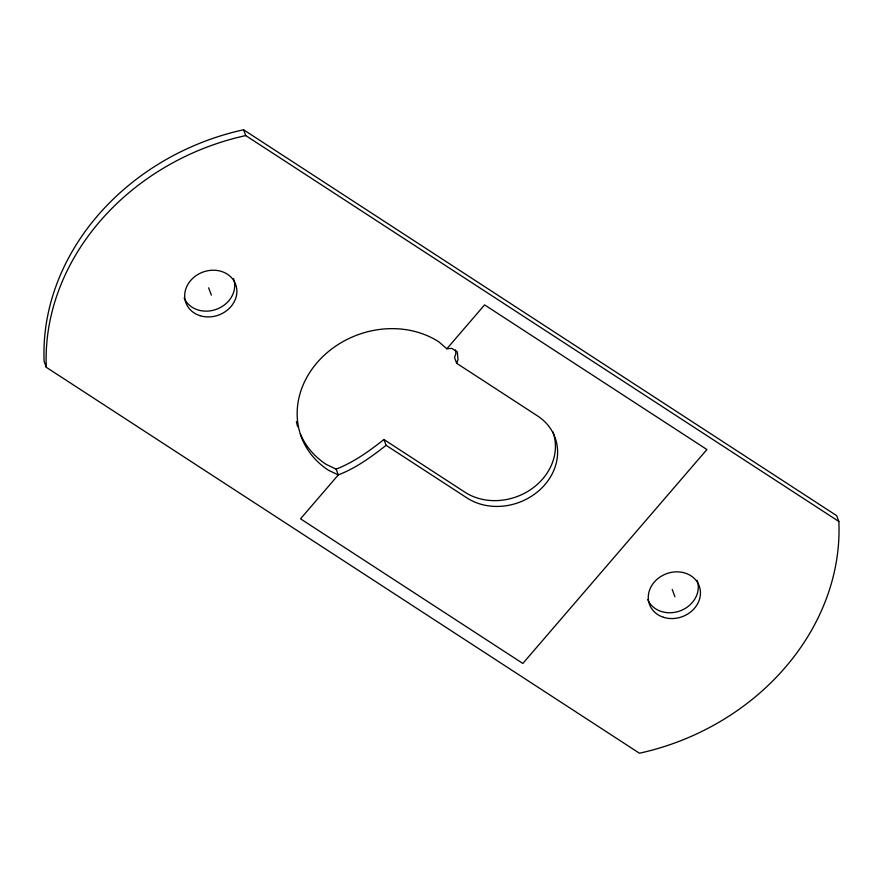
<?xml version="1.0" encoding="UTF-8"?>
<svg xmlns="http://www.w3.org/2000/svg" width="883" height="883" viewBox="0 0 883 883"><rect width="100%" height="100%" fill="white"/><g stroke="black" fill="none" stroke-linecap="round" stroke-linejoin="round"><path stroke-width="1.32" d="M386.103 445.319L466.997 497.946A56.214 48.477 -20.5 0 0 544.888 484.668A56.214 48.477 -20.5 0 0 537.559 415.937L456.677 363.299L458.034 359.558L457.295 351.853L451.721 348.344L446.831 348.796L438.961 341.931A87.98 75.883 -20.5 0 0 317.052 362.714A87.98 75.883 -20.5 0 0 328.52 470.286L338.299 474.911C355.86 468.145 371.401 456.897 386.103 445.319L383.939 439.524C369.237 451.103 353.697 462.35 336.136 469.116L326.357 464.491A87.98 75.883 -20.5 0 1 300.408 434.204M446.831 348.796L484.601 304.889L706.908 449.535L522.835 663.453L300.529 518.818L338.299 474.911L336.136 469.116M243.565 129.779L836.687 515.683L838.85 521.478A237.637 204.966 -20.5 0 1 639.435 753.221L46.313 367.317L44.15 361.522A237.637 204.966 -20.5 0 1 243.565 129.779L245.739 135.574L838.85 521.478M383.939 439.524L464.833 492.151A56.214 48.477 -20.5 0 0 530.959 489.37A56.214 48.477 -20.5 0 0 552.901 431.842M672.217 589.458L674.943 596.753M456.677 363.299L454.513 357.516L455.871 353.763L455.507 349.911M208.631 287.836L211.357 295.132M233.531 278.675A26.523 22.881 -20.5 0 1 217.063 309.05A26.523 22.881 -20.5 0 1 184.139 298.001M697.106 580.297A26.523 22.881 -20.5 0 1 680.65 610.672A26.523 22.881 -20.5 0 1 647.725 599.623M46.313 367.317A237.637 204.966 -20.5 0 1 245.739 135.574M297.703 426.743A87.98 75.883 -20.5 0 1 296.401 421.577M199.9 315.65A26.523 22.881 -20.5 0 0 236.776 289.149A26.523 22.881 -20.5 0 0 195.673 275.926A26.523 22.881 -20.5 0 0 199.9 315.65M663.486 617.283A26.523 22.881 -20.5 0 0 700.351 590.771A26.523 22.881 -20.5 0 0 659.248 577.559A26.523 22.881 -20.5 0 0 663.486 617.283"/></g></svg>
